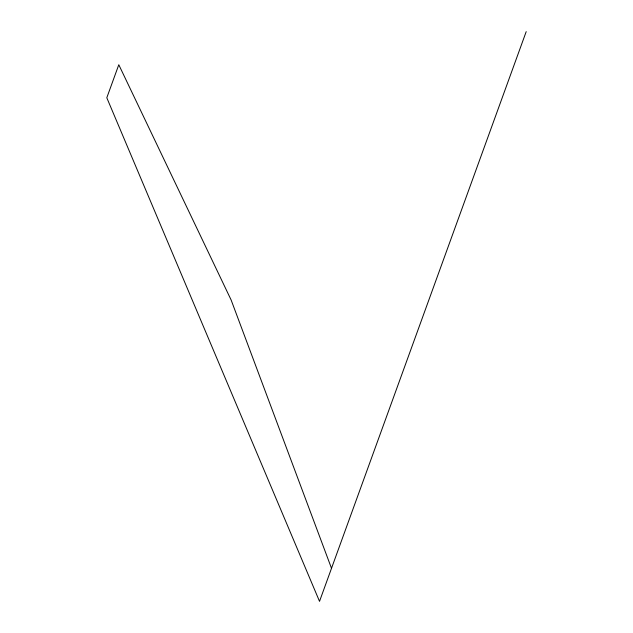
<?xml version="1.0" encoding="UTF-8"?>
<svg xmlns="http://www.w3.org/2000/svg" width="633" height="633" viewBox="0 0 633 633"><rect width="100%" height="100%" fill="white"/><g stroke="black" fill="none" stroke-linecap="round" stroke-linejoin="round"><path stroke-width="0.95" d="M526.197 31.65L319.523 601.35L106.803 97.767L118.79 64.74L231.14 300.018L331.51 568.323"/></g></svg>
